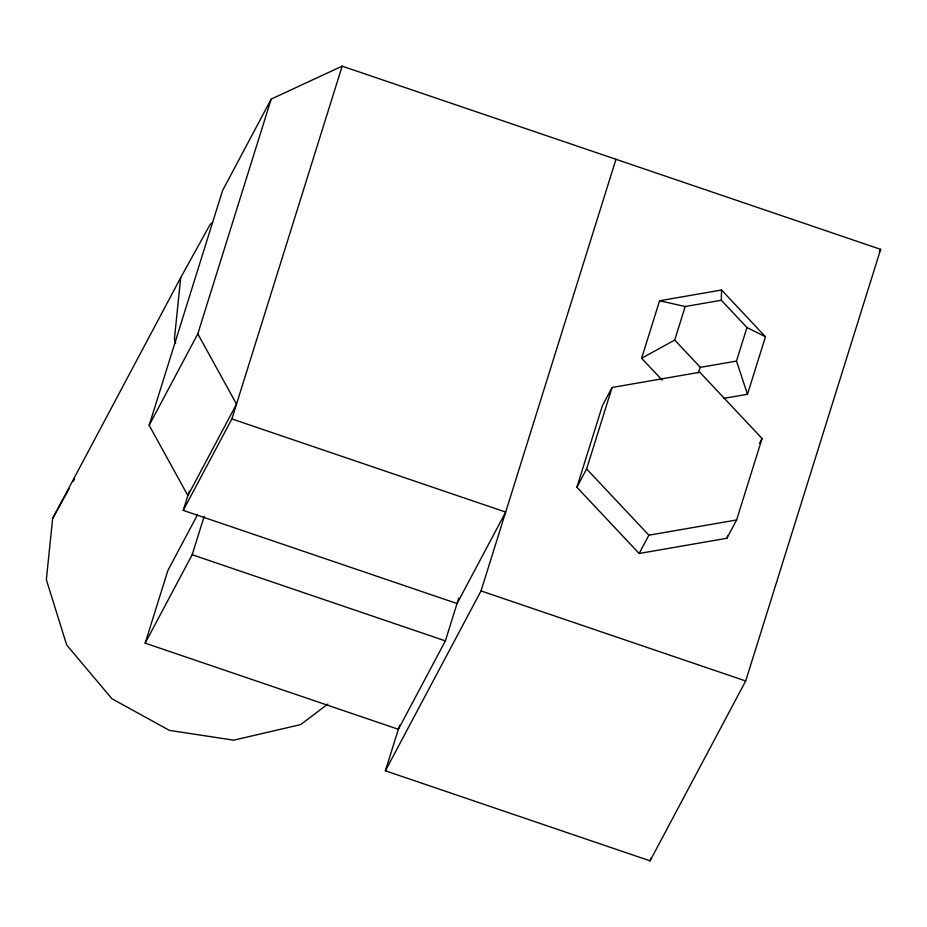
<?xml version="1.0" encoding="UTF-8"?>
<svg xmlns="http://www.w3.org/2000/svg" width="927" height="927" viewBox="0 0 927 927"><rect width="100%" height="100%" fill="white"/><g stroke="black" fill="none" stroke-linecap="round" stroke-linejoin="round"><path stroke-width="1.39" d="M723.57 398.425L747.486 394.276L765.47 336.768L746.965 327.532L721.333 300.255L721.53 290.012L659.595 300.754L641.623 358.262L662.133 380.082M212.492 222.584L210.232 224.299L180.707 277.636L52.642 518.471L46.35 579.711L66.686 645.007L111.935 698.738L169.409 730.383L233.72 740.175L300.638 724.601L327.868 704.057M180.707 277.636L174.403 338.876L175.678 342.955M271.194 99.096L197.799 333.859L236.512 404.114L187.88 495.574L149.166 425.319L222.573 190.545L271.194 99.096L342.167 66.153L880.65 249.351L745.702 680.974L650.07 860.847L385.389 770.801L399.653 725.181M183.245 510.383L231.877 418.923L505.678 512.075L457.057 603.535L183.245 510.383L189.282 491.09M458.772 598.019L445.377 640.881L398.367 729.294L145.168 643.153L167.88 570.522L197.428 514.948M231.877 418.923L342.167 66.153M145.168 643.153L192.179 554.74L204.172 516.374M385.389 770.801L481.032 590.928L615.968 159.305M576.895 487.243L602.365 405.771L612.087 387.486L699.815 372.26L762.075 438.506L736.606 519.977L726.872 538.263L639.155 553.489L576.895 487.243L586.617 468.946L612.087 387.486M641.623 358.262L674.717 340.058L685.204 306.513L721.333 300.255M747.486 394.276L736.478 361.078L746.965 327.532M726.872 538.263L727.741 535.505M650.07 860.847L650.928 858.089M698.24 372.724L700.348 367.347L736.478 361.078M149.166 425.319L197.799 333.859M639.155 553.489L648.877 535.192L736.606 519.977M759.48 443.384L762.075 438.506M879.294 251.912L880.65 249.351M52.642 518.471L69.119 488.703M73.245 481.264L74.624 478.784M659.595 300.754L685.204 306.513M481.032 590.928L745.702 680.974M192.179 554.74L445.377 640.881M721.53 290.012L765.47 336.768M674.717 340.058L700.348 367.347M586.617 468.946L648.877 535.192"/></g></svg>
